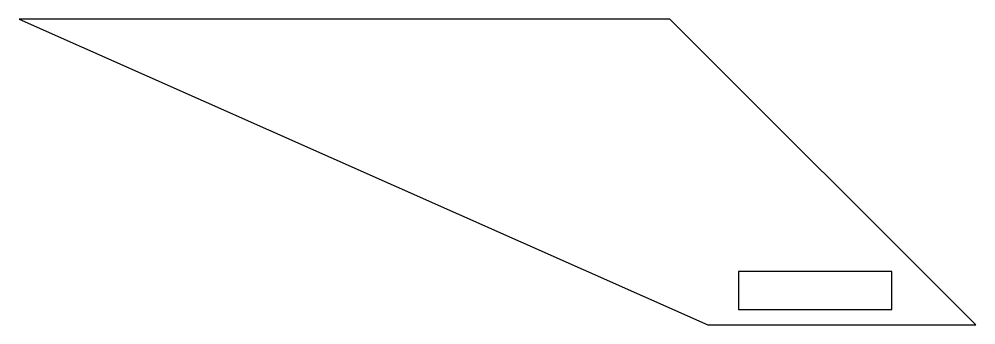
# Paper-space layout '_Front' of a CAD drawing. Header units: millimetres. Extents: x -72 to 53, y 4 to 44.
import ezdxf

# ---------------------------------------------------------------- set-up
doc = ezdxf.new("R2010")
doc.units = ezdxf.units.MM

psp = doc.layouts.new('_Front')

# ---------------------------------------------------------------- linework, layer by layer
at = {"color": 7, "linetype": 'Continuous', "lineweight": 25}
for p, q in [((12.92, 43.6), (-72.08, 43.6)), ((-72.08, 43.6), (17.92, 3.6)), ((52.92, 3.6), (12.92, 43.6)), ((21.92, 10.6), (21.92, 5.6)), ((41.92, 10.6), (21.92, 10.6)), ((41.92, 5.6), (41.92, 10.6)), ((21.92, 5.6), (41.92, 5.6)), ((17.92, 3.6), (52.92, 3.6))]:
    psp.add_line(p, q, dxfattribs=at)

doc.saveas('drawing.dxf')
